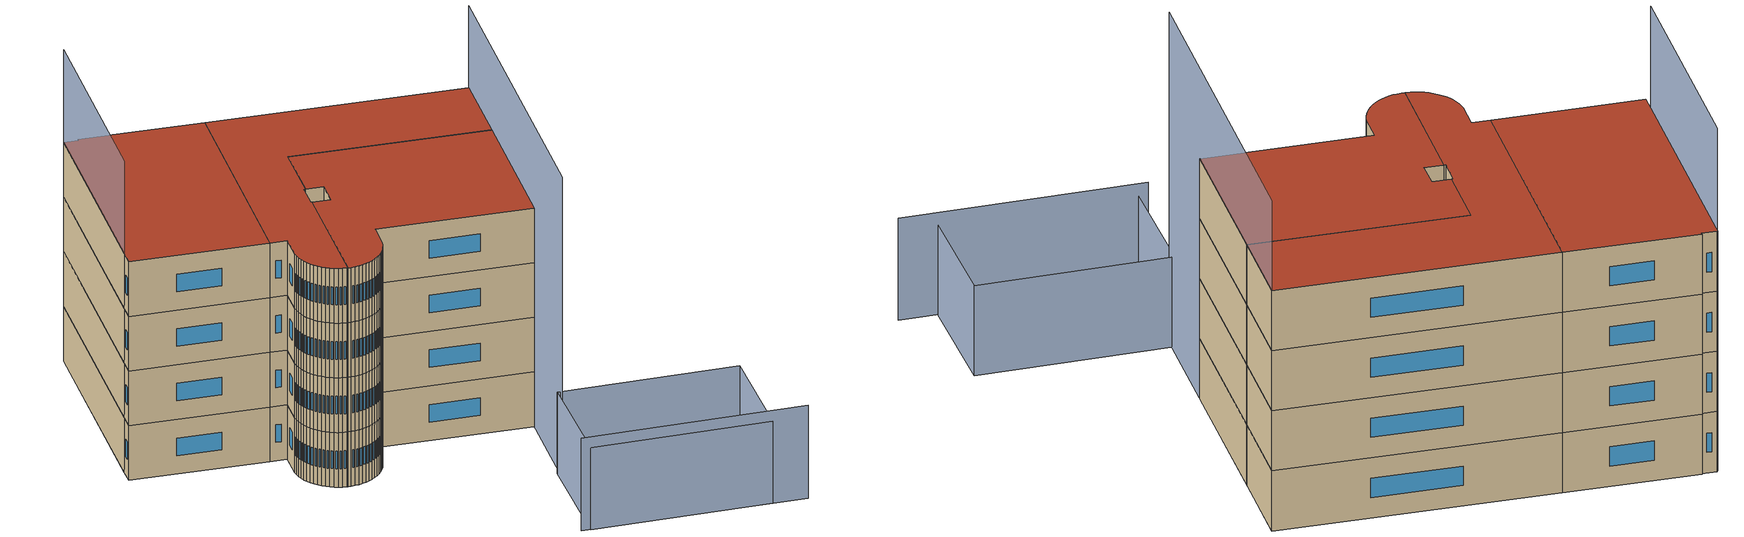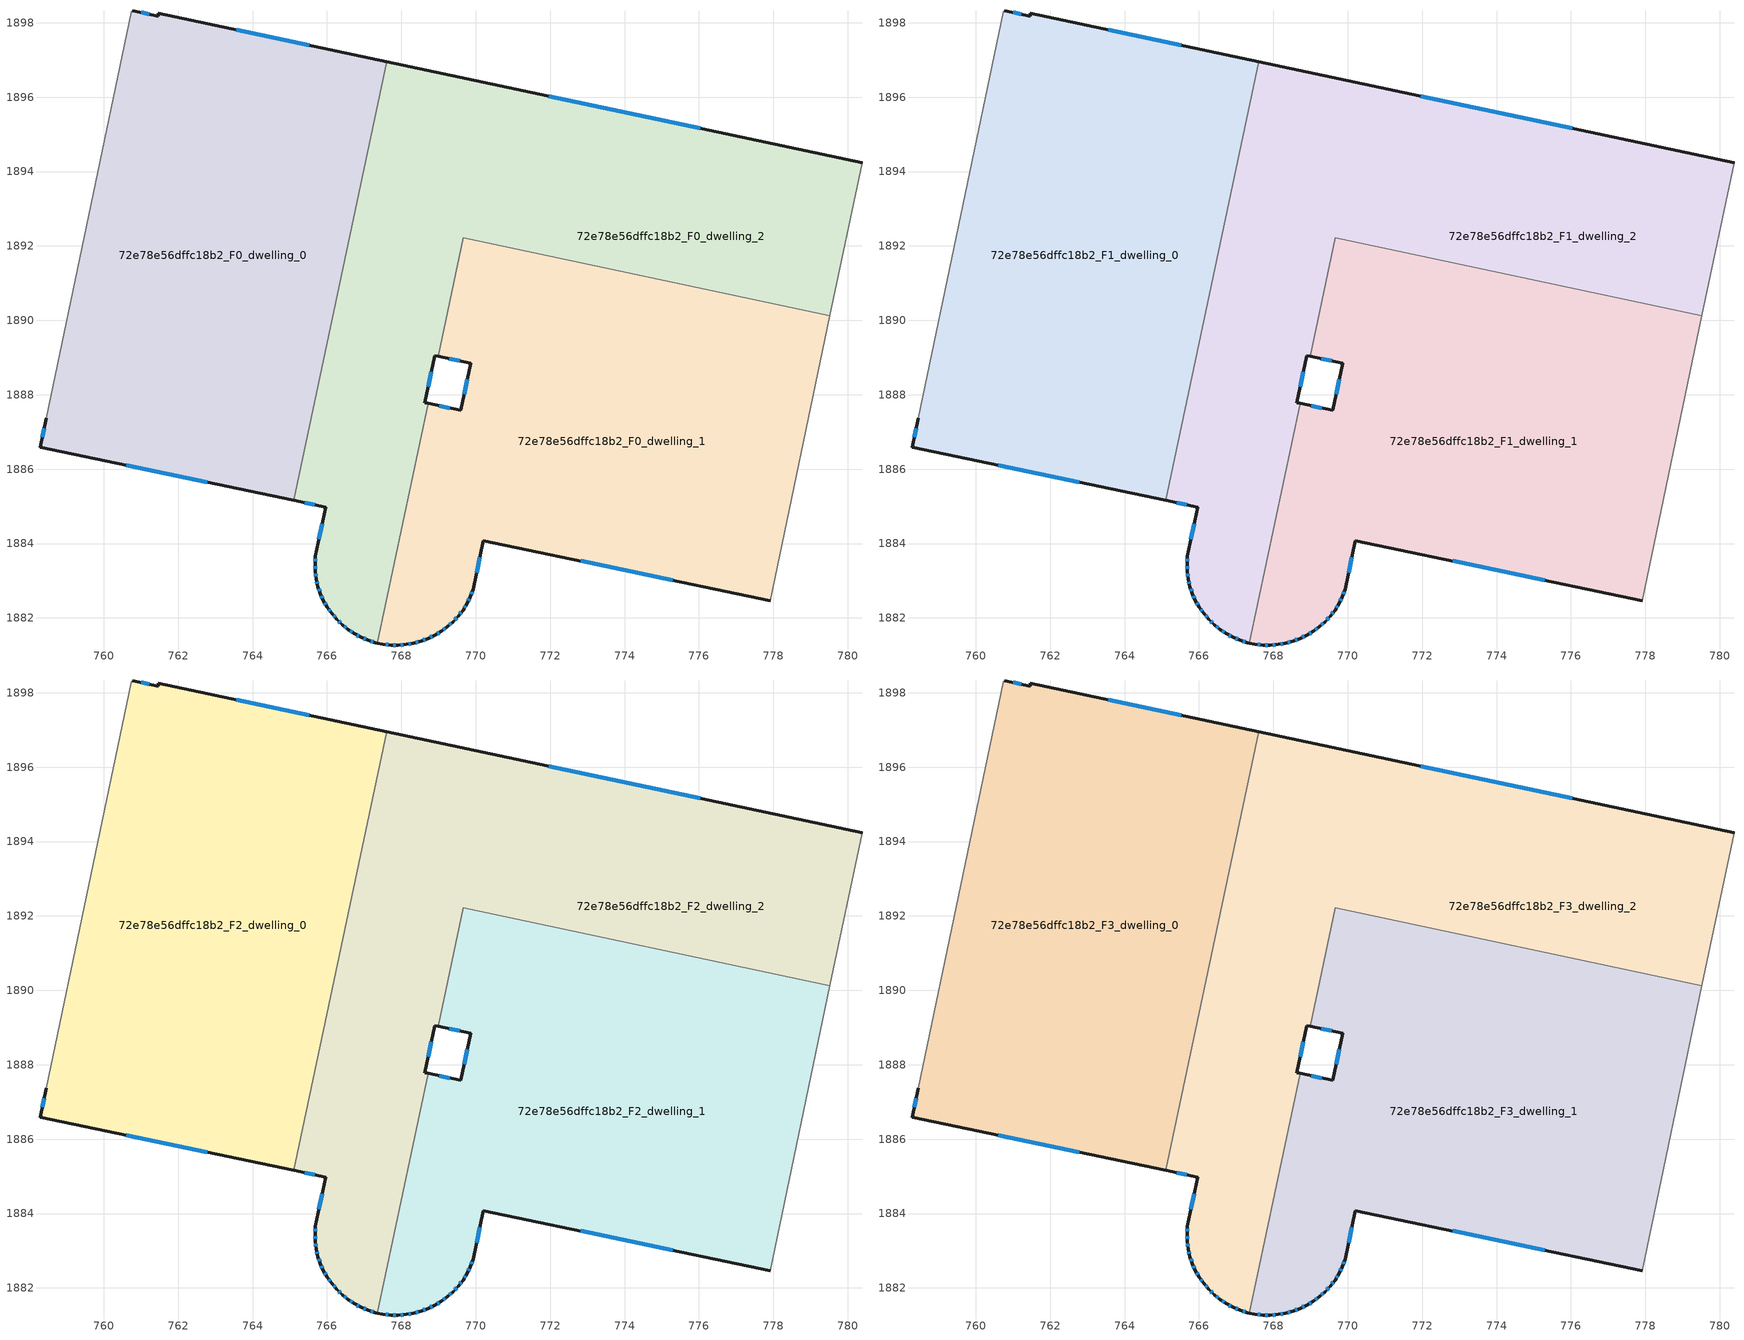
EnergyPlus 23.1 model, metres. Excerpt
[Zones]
72e78e56dffc18b2_F0_dwelling_0
 floor ground (EU_floor_Construction): 767.61,1896.95 765.11,1885.16 758.28,1886.59 758.45,1887.37 760.73,1898.28 760.78,1898.33 761.46,1898.18 761.47,1898.25 z0
 wall outside (EU_wall_Construction): 767.61,1896.95 761.47,1898.25 761.46,1898.18 760.78,1898.33 / 758.45,1887.37 758.28,1886.59 765.11,1885.16 z0:3
 wall adiabatic (EU_wall_Construction): 760.78,1898.33 760.73,1898.28 758.45,1887.37 z0:3
 wall to 72e78e56dffc18b2_F0_dwelling_2 (EU_wall_Construction): 765.11,1885.16 767.61,1896.95 z0:3
 window (EU_Window_Construction): 761.23,1898.23 761.01,1898.28 / 765.52,1897.39 763.56,1897.81 / 760.61,1886.11 762.79,1885.65 / 758.39,1887.1 758.34,1886.86 z1.02:1.98
72e78e56dffc18b2_F0_dwelling_1
 floor ground (EU_floor_Construction): 779.52,1890.13 777.91,1882.47 770.21,1884.08 769.93,1882.77 769.85,1882.58 769.77,1882.39 769.66,1882.21 769.53,1882.05 769.39,1881.9 769.24,1881.76 769.08,1881.64 768.9,1881.53 768.71,1881.45 768.52,1881.37 768.32,1881.32 768.12,1881.29 767.92,1881.26 767.71,1881.27 767.51,1881.29 767.35,1881.32 768.72,1887.76 769.59,1887.58 769.86,1888.84 768.99,1889.03 769.67,1892.22 z0
 wall outside (EU_wall_Construction): 767.35,1881.32 767.51,1881.29 767.71,1881.27 767.92,1881.26 768.12,1881.29 768.32,1881.32 768.52,1881.37 768.71,1881.45 768.9,1881.53 769.08,1881.64 769.24,1881.76 769.39,1881.9 769.53,1882.05 769.66,1882.21 769.77,1882.39 769.85,1882.58 769.93,1882.77 770.21,1884.08 777.91,1882.47 / 768.99,1889.03 769.86,1888.84 769.59,1887.58 768.72,1887.76 z0:3
 wall adiabatic (EU_wall_Construction): 777.91,1882.47 779.52,1890.13 z0:3
 wall to 72e78e56dffc18b2_F0_dwelling_2 (EU_wall_Construction): 779.52,1890.13 769.67,1892.22 768.99,1889.03 / 768.72,1887.76 767.35,1881.32 z0:3
 window (EU_Window_Construction): 769.8,1882.46 769.82,1882.51 / 769.7,1882.27 769.73,1882.33 / 769.58,1882.11 769.62,1882.16 / 769.44,1881.95 769.49,1882 / 769.29,1881.81 769.34,1881.85 / 769.13,1881.68 769.18,1881.72 / 768.96,1881.57 769.02,1881.6 / 768.78,1881.47 768.84,1881.5 / 768.59,1881.4 768.65,1881.42 / 768.39,1881.34 768.46,1881.35 / 768.19,1881.3 768.26,1881.31 / 767.99,1881.27 768.05,1881.28 / 767.78,1881.27 767.85,1881.26 / 767.58,1881.29 767.64,1881.28 / 769.3,1887.64 769.02,1887.7 / 769.77,1888.41 769.69,1888.01 / 769.29,1888.97 769.57,1888.91 / 772.83,1883.53 775.29,1883.02 / 770.02,1883.21 770.11,1883.63 / 769.88,1882.64 769.9,1882.7 z1.02:1.98
72e78e56dffc18b2_F0_dwelling_2
 floor ground (EU_floor_Construction): 780.39,1894.24 779.52,1890.13 769.67,1892.22 768.99,1889.03 768.9,1889.05 768.63,1887.78 768.72,1887.76 767.35,1881.32 767.3,1881.33 767.11,1881.4 766.92,1881.47 766.74,1881.57 766.57,1881.69 766.41,1881.82 766.26,1881.96 766.13,1882.12 766.01,1882.29 765.91,1882.47 765.82,1882.66 765.76,1882.84 765.71,1883.04 765.68,1883.25 765.68,1883.45 765.68,1883.66 765.96,1884.98 765.11,1885.16 767.61,1896.95 z0
 wall outside (EU_wall_Construction): 768.72,1887.76 768.63,1887.78 768.9,1889.05 768.99,1889.03 / 765.11,1885.16 765.96,1884.98 765.68,1883.66 765.68,1883.45 765.68,1883.25 765.71,1883.04 765.76,1882.84 765.82,1882.66 765.91,1882.47 766.01,1882.29 766.13,1882.12 766.26,1881.96 766.41,1881.82 766.57,1881.69 766.74,1881.57 766.92,1881.47 767.11,1881.4 767.3,1881.33 767.35,1881.32 / 780.39,1894.24 767.61,1896.95 z0:3
 wall adiabatic (EU_wall_Construction): 779.52,1890.13 780.39,1894.24 z0:3
 window (EU_Window_Construction): 768.72,1888.21 768.81,1888.62 / 767.18,1881.38 767.24,1881.35 / 766.99,1881.45 767.05,1881.42 / 766.8,1881.54 766.86,1881.51 / 766.63,1881.65 766.68,1881.61 / 766.46,1881.77 766.51,1881.73 / 766.31,1881.91 766.36,1881.87 / 766.18,1882.07 766.22,1882.02 / 766.05,1882.23 766.09,1882.18 / 765.94,1882.41 765.97,1882.35 / 765.85,1882.59 765.88,1882.53 / 765.78,1882.78 765.8,1882.72 / 765.73,1882.98 765.74,1882.91 / 765.69,1883.18 765.7,1883.11 / 765.68,1883.38 765.68,1883.32 / 765.68,1883.59 765.68,1883.52 / 765.87,1884.53 765.78,1884.11 / 765.4,1885.1 765.67,1885.04 / 776.04,1895.16 771.96,1896.03 z1.02:1.98
72e78e56dffc18b2_F1_dwelling_0
 floor to 72e78e56dffc18b2_F0_dwelling_0 (EU_floor_Construction): 767.61,1896.95 765.11,1885.16 758.28,1886.59 758.45,1887.37 760.73,1898.28 760.78,1898.33 761.46,1898.18 761.47,1898.25 z3
 wall outside (EU_wall_Construction): 767.61,1896.95 761.47,1898.25 761.46,1898.18 760.78,1898.33 / 758.45,1887.37 758.28,1886.59 765.11,1885.16 z3:6
 wall adiabatic (EU_wall_Construction): 760.78,1898.33 760.73,1898.28 758.45,1887.37 z3:6
 wall to 72e78e56dffc18b2_F1_dwelling_2 (EU_wall_Construction): 765.11,1885.16 767.61,1896.95 z3:6
 window (EU_Window_Construction): 761.23,1898.23 761.01,1898.28 / 765.52,1897.39 763.56,1897.81 / 760.61,1886.11 762.79,1885.65 / 758.39,1887.1 758.34,1886.86 z4.02:4.98
72e78e56dffc18b2_F1_dwelling_1
 floor to 72e78e56dffc18b2_F0_dwelling_1 (EU_floor_Construction): 779.52,1890.13 777.91,1882.47 770.21,1884.08 769.93,1882.77 769.85,1882.58 769.77,1882.39 769.66,1882.21 769.53,1882.05 769.39,1881.9 769.24,1881.76 769.08,1881.64 768.9,1881.53 768.71,1881.45 768.52,1881.37 768.32,1881.32 768.12,1881.29 767.92,1881.26 767.71,1881.27 767.5,1881.29 767.35,1881.32 768.72,1887.76 769.59,1887.58 769.86,1888.84 768.99,1889.03 769.67,1892.22 z3
 wall outside (EU_wall_Construction): 767.35,1881.32 767.51,1881.29 767.71,1881.27 767.92,1881.26 768.12,1881.29 768.32,1881.32 768.52,1881.37 768.71,1881.45 768.9,1881.53 769.08,1881.64 769.24,1881.76 769.39,1881.9 769.53,1882.05 769.66,1882.21 769.77,1882.39 769.85,1882.58 769.93,1882.77 770.21,1884.08 777.91,1882.47 / 768.99,1889.03 769.86,1888.84 769.59,1887.58 768.72,1887.76 z3:6
 wall adiabatic (EU_wall_Construction): 777.91,1882.47 779.52,1890.13 z3:6
 wall to 72e78e56dffc18b2_F1_dwelling_2 (EU_wall_Construction): 779.52,1890.13 769.67,1892.22 768.99,1889.03 / 768.72,1887.76 767.35,1881.32 z3:6
 window (EU_Window_Construction): 769.8,1882.46 769.82,1882.51 / 769.7,1882.27 769.73,1882.33 / 769.58,1882.11 769.62,1882.16 / 769.44,1881.95 769.49,1882 / 769.29,1881.81 769.34,1881.85 / 769.13,1881.68 769.18,1881.72 / 768.96,1881.57 769.02,1881.6 / 768.78,1881.47 768.84,1881.5 / 768.59,1881.4 768.65,1881.42 / 768.39,1881.34 768.46,1881.35 / 768.19,1881.3 768.26,1881.31 / 767.99,1881.27 768.05,1881.28 / 767.78,1881.27 767.85,1881.26 / 767.58,1881.29 767.64,1881.28 / 769.3,1887.64 769.02,1887.7 / 769.77,1888.41 769.69,1888.01 / 769.29,1888.97 769.57,1888.91 / 772.83,1883.53 775.29,1883.02 / 770.02,1883.21 770.11,1883.63 / 769.88,1882.64 769.9,1882.7 z4.02:4.98
72e78e56dffc18b2_F1_dwelling_2
 floor to 72e78e56dffc18b2_F0_dwelling_2 (EU_floor_Construction): 780.38,1894.24 779.52,1890.13 769.67,1892.22 768.99,1889.03 768.9,1889.05 768.63,1887.78 768.72,1887.76 767.35,1881.32 767.3,1881.33 767.11,1881.4 766.92,1881.47 766.74,1881.57 766.57,1881.69 766.41,1881.82 766.26,1881.96 766.13,1882.12 766.01,1882.29 765.9,1882.47 765.82,1882.66 765.76,1882.84 765.71,1883.04 765.68,1883.25 765.68,1883.45 765.68,1883.66 765.96,1884.98 765.11,1885.16 767.61,1896.95 z3
 wall outside (EU_wall_Construction): 768.72,1887.76 768.63,1887.78 768.9,1889.05 768.99,1889.03 / 765.11,1885.16 765.96,1884.98 765.68,1883.66 765.68,1883.45 765.68,1883.25 765.71,1883.04 765.76,1882.84 765.82,1882.66 765.91,1882.47 766.01,1882.29 766.13,1882.12 766.26,1881.96 766.41,1881.82 766.57,1881.69 766.74,1881.57 766.92,1881.47 767.11,1881.4 767.3,1881.33 767.35,1881.32 / 780.39,1894.24 767.61,1896.95 z3:6
 wall adiabatic (EU_wall_Construction): 779.52,1890.13 780.39,1894.24 z3:6
 window (EU_Window_Construction): 768.72,1888.21 768.81,1888.62 / 767.18,1881.38 767.24,1881.35 / 766.99,1881.45 767.05,1881.42 / 766.8,1881.54 766.86,1881.51 / 766.63,1881.65 766.68,1881.61 / 766.46,1881.77 766.51,1881.73 / 766.31,1881.91 766.36,1881.87 / 766.18,1882.07 766.22,1882.02 / 766.05,1882.23 766.09,1882.18 / 765.94,1882.41 765.97,1882.35 / 765.85,1882.59 765.88,1882.53 / 765.78,1882.78 765.8,1882.72 / 765.73,1882.98 765.74,1882.91 / 765.69,1883.18 765.7,1883.11 / 765.68,1883.38 765.68,1883.32 / 765.68,1883.59 765.68,1883.52 / 765.87,1884.53 765.78,1884.11 / 765.4,1885.1 765.67,1885.04 / 776.04,1895.16 771.96,1896.03 z4.02:4.98
72e78e56dffc18b2_F2_dwelling_0
 floor to 72e78e56dffc18b2_F1_dwelling_0 (EU_floor_Construction): 767.61,1896.95 765.11,1885.16 758.28,1886.59 758.45,1887.37 760.73,1898.28 760.78,1898.33 761.46,1898.18 761.47,1898.25 z6
 wall outside (EU_wall_Construction): 767.61,1896.95 761.47,1898.25 761.46,1898.18 760.78,1898.33 / 758.45,1887.37 758.28,1886.59 765.11,1885.16 z6:9
 wall adiabatic (EU_wall_Construction): 760.78,1898.33 760.73,1898.28 758.45,1887.37 z6:9
 wall to 72e78e56dffc18b2_F2_dwelling_2 (EU_wall_Construction): 765.11,1885.16 767.61,1896.95 z6:9
 window (EU_Window_Construction): 761.23,1898.23 761.01,1898.28 / 765.52,1897.39 763.56,1897.81 / 760.61,1886.11 762.79,1885.65 / 758.39,1887.1 758.34,1886.86 z7.02:7.98
72e78e56dffc18b2_F2_dwelling_1
 floor to 72e78e56dffc18b2_F1_dwelling_1 (EU_floor_Construction): 779.52,1890.13 777.91,1882.47 770.21,1884.08 769.93,1882.77 769.85,1882.58 769.77,1882.39 769.66,1882.21 769.53,1882.05 769.39,1881.9 769.24,1881.76 769.08,1881.64 768.9,1881.53 768.71,1881.45 768.52,1881.37 768.32,1881.32 768.12,1881.29 767.92,1881.26 767.71,1881.27 767.5,1881.29 767.35,1881.32 768.72,1887.76 769.59,1887.58 769.86,1888.84 768.99,1889.03 769.67,1892.22 z6
 wall outside (EU_wall_Construction): 767.35,1881.32 767.51,1881.29 767.71,1881.27 767.92,1881.26 768.12,1881.29 768.32,1881.32 768.52,1881.37 768.71,1881.45 768.9,1881.53 769.08,1881.64 769.24,1881.76 769.39,1881.9 769.53,1882.05 769.66,1882.21 769.77,1882.39 769.85,1882.58 769.93,1882.77 770.21,1884.08 777.91,1882.47 / 768.99,1889.03 769.86,1888.84 769.59,1887.58 768.72,1887.76 z6:9
 wall adiabatic (EU_wall_Construction): 777.91,1882.47 779.52,1890.13 z6:9
 wall to 72e78e56dffc18b2_F2_dwelling_2 (EU_wall_Construction): 779.52,1890.13 769.67,1892.22 768.99,1889.03 / 768.72,1887.76 767.35,1881.32 z6:9
 window (EU_Window_Construction): 769.8,1882.46 769.82,1882.51 / 769.7,1882.27 769.73,1882.33 / 769.58,1882.11 769.62,1882.16 / 769.44,1881.95 769.49,1882 / 769.29,1881.81 769.34,1881.85 / 769.13,1881.68 769.18,1881.72 / 768.96,1881.57 769.02,1881.6 / 768.78,1881.47 768.84,1881.5 / 768.59,1881.4 768.65,1881.42 / 768.39,1881.34 768.46,1881.35 / 768.19,1881.3 768.26,1881.31 / 767.99,1881.27 768.05,1881.28 / 767.78,1881.27 767.85,1881.26 / 767.58,1881.29 767.64,1881.28 / 769.3,1887.64 769.02,1887.7 / 769.77,1888.41 769.69,1888.01 / 769.29,1888.97 769.57,1888.91 / 772.83,1883.53 775.29,1883.02 / 770.02,1883.21 770.11,1883.63 / 769.88,1882.64 769.9,1882.7 z7.02:7.98
72e78e56dffc18b2_F2_dwelling_2
 floor to 72e78e56dffc18b2_F1_dwelling_2 (EU_floor_Construction): 780.38,1894.24 779.52,1890.13 769.67,1892.22 768.99,1889.03 768.9,1889.05 768.63,1887.78 768.72,1887.76 767.35,1881.32 767.3,1881.33 767.11,1881.4 766.92,1881.47 766.74,1881.57 766.57,1881.69 766.41,1881.82 766.26,1881.96 766.13,1882.12 766.01,1882.29 765.9,1882.47 765.82,1882.66 765.76,1882.84 765.71,1883.04 765.68,1883.25 765.68,1883.45 765.68,1883.66 765.96,1884.98 765.11,1885.16 767.61,1896.95 z6
 wall outside (EU_wall_Construction): 768.72,1887.76 768.63,1887.78 768.9,1889.05 768.99,1889.03 / 765.11,1885.16 765.96,1884.98 765.68,1883.66 765.68,1883.45 765.68,1883.25 765.71,1883.04 765.76,1882.84 765.82,1882.66 765.91,1882.47 766.01,1882.29 766.13,1882.12 766.26,1881.96 766.41,1881.82 766.57,1881.69 766.74,1881.57 766.92,1881.47 767.11,1881.4 767.3,1881.33 767.35,1881.32 / 780.39,1894.24 767.61,1896.95 z6:9
 wall adiabatic (EU_wall_Construction): 779.52,1890.13 780.39,1894.24 z6:9
 window (EU_Window_Construction): 768.72,1888.21 768.81,1888.62 / 767.18,1881.38 767.24,1881.35 / 766.99,1881.45 767.05,1881.42 / 766.8,1881.54 766.86,1881.51 / 766.63,1881.65 766.68,1881.61 / 766.46,1881.77 766.51,1881.73 / 766.31,1881.91 766.36,1881.87 / 766.18,1882.07 766.22,1882.02 / 766.05,1882.23 766.09,1882.18 / 765.94,1882.41 765.97,1882.35 / 765.85,1882.59 765.88,1882.53 / 765.78,1882.78 765.8,1882.72 / 765.73,1882.98 765.74,1882.91 / 765.69,1883.18 765.7,1883.11 / 765.68,1883.38 765.68,1883.32 / 765.68,1883.59 765.68,1883.52 / 765.87,1884.53 765.78,1884.11 / 765.4,1885.1 765.67,1885.04 / 776.04,1895.16 771.96,1896.03 z7.02:7.98
72e78e56dffc18b2_F3_dwelling_0
 floor to 72e78e56dffc18b2_F2_dwelling_0 (EU_floor_Construction): 767.61,1896.95 765.11,1885.16 758.28,1886.59 758.45,1887.37 760.73,1898.28 760.78,1898.33 761.46,1898.18 761.47,1898.25 z9
 wall outside (EU_wall_Construction): 767.61,1896.95 761.47,1898.25 761.46,1898.18 760.78,1898.33 / 758.45,1887.37 758.28,1886.59 765.11,1885.16 z9:12
 wall adiabatic (EU_wall_Construction): 760.78,1898.33 760.73,1898.28 758.45,1887.37 z9:12
 wall to 72e78e56dffc18b2_F3_dwelling_2 (EU_wall_Construction): 765.11,1885.16 767.61,1896.95 z9:12
 window (EU_Window_Construction): 761.23,1898.23 761.01,1898.28 / 765.52,1897.39 763.56,1897.81 / 760.61,1886.11 762.79,1885.65 / 758.39,1887.1 758.34,1886.86 z10.02:10.98
 roof outside (EU_roof_Construction): 765.11,1885.16 767.61,1896.95 761.47,1898.25 761.46,1898.18 760.78,1898.33 760.73,1898.28 758.45,1887.37 758.28,1886.59 z12
72e78e56dffc18b2_F3_dwelling_1
 floor to 72e78e56dffc18b2_F2_dwelling_1 (EU_floor_Construction): 779.52,1890.13 777.91,1882.47 770.21,1884.08 769.93,1882.77 769.85,1882.58 769.77,1882.39 769.66,1882.21 769.53,1882.05 769.39,1881.9 769.24,1881.76 769.08,1881.64 768.9,1881.53 768.71,1881.45 768.52,1881.37 768.32,1881.32 768.12,1881.29 767.92,1881.26 767.71,1881.27 767.5,1881.29 767.35,1881.32 768.72,1887.76 769.59,1887.58 769.86,1888.84 768.99,1889.03 769.67,1892.22 z9
 wall outside (EU_wall_Construction): 767.35,1881.32 767.51,1881.29 767.71,1881.27 767.92,1881.26 768.12,1881.29 768.32,1881.32 768.52,1881.37 768.71,1881.45 768.9,1881.53 769.08,1881.64 769.24,1881.76 769.39,1881.9 769.53,1882.05 769.66,1882.21 769.77,1882.39 769.85,1882.58 769.93,1882.77 770.21,1884.08 777.91,1882.47 / 768.99,1889.03 769.86,1888.84 769.59,1887.58 768.72,1887.76 z9:12
 wall adiabatic (EU_wall_Construction): 777.91,1882.47 779.52,1890.13 z9:12
 wall to 72e78e56dffc18b2_F3_dwelling_2 (EU_wall_Construction): 779.52,1890.13 769.67,1892.22 768.99,1889.03 / 768.72,1887.76 767.35,1881.32 z9:12
 window (EU_Window_Construction): 769.8,1882.46 769.82,1882.51 / 769.7,1882.27 769.73,1882.33 / 769.58,1882.11 769.62,1882.16 / 769.44,1881.95 769.49,1882 / 769.29,1881.81 769.34,1881.85 / 769.13,1881.68 769.18,1881.72 / 768.96,1881.57 769.02,1881.6 / 768.78,1881.47 768.84,1881.5 / 768.59,1881.4 768.65,1881.42 / 768.39,1881.34 768.46,1881.35 / 768.19,1881.3 768.26,1881.31 / 767.99,1881.27 768.05,1881.28 / 767.78,1881.27 767.85,1881.26 / 767.58,1881.29 767.64,1881.28 / 769.3,1887.64 769.02,1887.7 / 769.77,1888.41 769.69,1888.01 / 769.29,1888.97 769.57,1888.91 / 772.83,1883.53 775.29,1883.02 / 770.02,1883.21 770.11,1883.63 / 769.88,1882.64 769.9,1882.7 z10.02:10.98
 roof outside (EU_roof_Construction): 777.91,1882.47 779.52,1890.13 769.67,1892.22 768.99,1889.03 769.86,1888.84 769.59,1887.58 768.72,1887.76 767.35,1881.32 767.51,1881.29 767.71,1881.27 767.92,1881.26 768.12,1881.29 768.32,1881.32 768.52,1881.37 768.71,1881.45 768.9,1881.53 769.08,1881.64 769.24,1881.76 769.39,1881.9 769.53,1882.05 769.66,1882.21 769.77,1882.39 769.85,1882.58 769.93,1882.77 770.21,1884.08 z12
72e78e56dffc18b2_F3_dwelling_2
 floor to 72e78e56dffc18b2_F2_dwelling_2 (EU_floor_Construction): 780.38,1894.24 779.52,1890.13 769.67,1892.22 768.99,1889.03 768.9,1889.05 768.63,1887.78 768.72,1887.76 767.35,1881.32 767.3,1881.33 767.11,1881.4 766.92,1881.47 766.74,1881.57 766.57,1881.69 766.41,1881.82 766.26,1881.96 766.13,1882.12 766.01,1882.29 765.9,1882.47 765.82,1882.66 765.76,1882.84 765.71,1883.04 765.68,1883.25 765.68,1883.45 765.68,1883.66 765.96,1884.98 765.11,1885.16 767.61,1896.95 z9
 wall outside (EU_wall_Construction): 768.72,1887.76 768.63,1887.78 768.9,1889.05 768.99,1889.03 / 765.11,1885.16 765.96,1884.98 765.68,1883.66 765.68,1883.45 765.68,1883.25 765.71,1883.04 765.76,1882.84 765.82,1882.66 765.91,1882.47 766.01,1882.29 766.13,1882.12 766.26,1881.96 766.41,1881.82 766.57,1881.69 766.74,1881.57 766.92,1881.47 767.11,1881.4 767.3,1881.33 767.35,1881.32 / 780.39,1894.24 767.61,1896.95 z9:12
 wall adiabatic (EU_wall_Construction): 779.52,1890.13 780.39,1894.24 z9:12
 window (EU_Window_Construction): 768.72,1888.21 768.81,1888.62 / 767.18,1881.38 767.24,1881.35 / 766.99,1881.45 767.05,1881.42 / 766.8,1881.54 766.86,1881.51 / 766.63,1881.65 766.68,1881.61 / 766.46,1881.77 766.51,1881.73 / 766.31,1881.91 766.36,1881.87 / 766.18,1882.07 766.22,1882.02 / 766.05,1882.23 766.09,1882.18 / 765.94,1882.41 765.97,1882.35 / 765.85,1882.59 765.88,1882.53 / 765.78,1882.78 765.8,1882.72 / 765.73,1882.98 765.74,1882.91 / 765.69,1883.18 765.7,1883.11 / 765.68,1883.38 765.68,1883.32 / 765.68,1883.59 765.68,1883.52 / 765.87,1884.53 765.78,1884.11 / 765.4,1885.1 765.67,1885.04 / 776.04,1895.16 771.96,1896.03 z10.02:10.98
 roof outside (EU_roof_Construction): 779.52,1890.13 780.39,1894.24 767.61,1896.95 765.11,1885.16 765.96,1884.98 765.68,1883.66 765.68,1883.45 765.68,1883.25 765.71,1883.04 765.76,1882.84 765.82,1882.66 765.91,1882.47 766.01,1882.29 766.13,1882.12 766.26,1881.96 766.41,1881.82 766.57,1881.69 766.74,1881.57 766.92,1881.47 767.11,1881.4 767.3,1881.33 767.35,1881.32 768.72,1887.76 768.63,1887.78 768.9,1889.05 768.99,1889.03 769.67,1892.22 z12
shading: 775.34,1872.45 786.45,1870.39 z0:5.1; 776.82,1877.88 785.74,1876.22 / 785.74,1876.22 784.71,1870.71 / 784.71,1870.71 775.79,1872.37 / 775.79,1872.37 776.82,1877.88 z0:4.5; 776.86,1877.46 780.39,1894.24 z0:16.5; 760.75,1898.28 758.45,1887.37 z0:17.1
[Building]
EU S2 Campaign: North Axis=0; Terrain=City; Solar Distribution=FullExterior
[Site:Location]
Vienna: Latitude=48; Longitude=16.5; Time Zone=1; Elevation=183
[SizingPeriod:WeatherFileDays]
AnnualSizingPeriod: Begin Month=1; Begin Day of Month=1; End Month=12; End Day of Month=31; Day of Week for Start Day=Monday; Use Weather File Daylight Saving Period=No; Use Weather File Rain and Snow Indicators=No
[MATERIAL]
EU_InternalMass_Material: Roughness=MediumRough; Thickness=0.1; Conductivity=1; Density=1800; Specific Heat=900; Thermal Absorptance=0.9; Solar Absorptance=0.7; Visible Absorptance=0.7
[MATERIAL:NOMASS] Roughness=MediumRough; Thermal Absorptance=0.9; Solar Absorptance=0.7; Visible Absorptance=0.7
Name | Thermal Resistance
EU_wall_NoMass | 0.942466
EU_roof_NoMass | 0.551687
EU_floor_NoMass | 0.66527
[WINDOWMATERIAL:SIMPLEGLAZINGSYSTEM]
EU_Window_SimpleGlazing: UFactor=2.03367; Solar Heat Gain Coefficient=0.65; Visible Transmittance=0.65
[CONSTRUCTION]
EU_wall_Construction: EU_wall_NoMass
EU_roof_Construction: EU_roof_NoMass
EU_floor_Construction: EU_floor_NoMass
EU_Window_Construction: EU_Window_SimpleGlazing
EU_InternalMass_Construction: EU_InternalMass_Material
[ZONE] Type=1; Multiplier=1; Ceiling Height=autocalculate; Floor Area=autocalculate; Part of Total Floor Area=Yes
Name | Volume
72e78e56dffc18b2_F0_dwelling_0 | 252.631
72e78e56dffc18b2_F1_dwelling_0; 72e78e56dffc18b2_F2_dwelling_0; 72e78e56dffc18b2_F3_dwelling_0 | 252.63
72e78e56dffc18b2_F0_dwelling_1; 72e78e56dffc18b2_F1_dwelling_1; 72e78e56dffc18b2_F2_dwelling_1; 72e78e56dffc18b2_F3_dwelling_1 | 252.628
72e78e56dffc18b2_F0_dwelling_2 | 252.604
72e78e56dffc18b2_F1_dwelling_2; 72e78e56dffc18b2_F2_dwelling_2; 72e78e56dffc18b2_F3_dwelling_2 | 252.602
[INTERNALMASS] Construction=EU_InternalMass_Construction
Name | Zone or ZoneList | Surface Area
72e78e56dffc18b2_F0_dwelling_0_EU_InternalMass | 72e78e56dffc18b2_F0_dwelling_0 | 84.2086
72e78e56dffc18b2_F0_dwelling_1_EU_InternalMass | 72e78e56dffc18b2_F0_dwelling_1 | 84.2097
72e78e56dffc18b2_F0_dwelling_2_EU_InternalMass | 72e78e56dffc18b2_F0_dwelling_2 | 84.2014
72e78e56dffc18b2_F1_dwelling_0_EU_InternalMass | 72e78e56dffc18b2_F1_dwelling_0 | 84.2086
72e78e56dffc18b2_F1_dwelling_1_EU_InternalMass | 72e78e56dffc18b2_F1_dwelling_1 | 84.2097
72e78e56dffc18b2_F1_dwelling_2_EU_InternalMass | 72e78e56dffc18b2_F1_dwelling_2 | 84.2014
72e78e56dffc18b2_F2_dwelling_0_EU_InternalMass | 72e78e56dffc18b2_F2_dwelling_0 | 84.2086
72e78e56dffc18b2_F2_dwelling_1_EU_InternalMass | 72e78e56dffc18b2_F2_dwelling_1 | 84.2097
72e78e56dffc18b2_F2_dwelling_2_EU_InternalMass | 72e78e56dffc18b2_F2_dwelling_2 | 84.2014
72e78e56dffc18b2_F3_dwelling_0_EU_InternalMass | 72e78e56dffc18b2_F3_dwelling_0 | 84.2086
72e78e56dffc18b2_F3_dwelling_1_EU_InternalMass | 72e78e56dffc18b2_F3_dwelling_1 | 84.2097
72e78e56dffc18b2_F3_dwelling_2_EU_InternalMass | 72e78e56dffc18b2_F3_dwelling_2 | 84.2014
[OTHEREQUIPMENT] Fuel Type=Electricity; Design Level Calculation Method=Watts/Area; Power per Zone Floor Area=1; Fraction Latent=0; Fraction Radiant=0; Fraction Lost=0; Carbon Dioxide Generation Rate=0; EndUse Subcategory=EU_Step8_InternalGains
Name | Zone or ZoneList or Space or SpaceList | Schedule
EU_Step8_InternalGain_72e78e56dffc18b2_F0_dwelling_0_f000 | 72e78e56dffc18b2_F0_dwelling_0 | EU_Step8_GainSchedule_72e78e56dffc18b2_F0_dwelling_0_f000
EU_Step8_InternalGain_72e78e56dffc18b2_F0_dwelling_1_f000 | 72e78e56dffc18b2_F0_dwelling_1 | EU_Step8_GainSchedule_72e78e56dffc18b2_F0_dwelling_1_f000
EU_Step8_InternalGain_72e78e56dffc18b2_F0_dwelling_2_f000 | 72e78e56dffc18b2_F0_dwelling_2 | EU_Step8_GainSchedule_72e78e56dffc18b2_F0_dwelling_2_f000
EU_Step8_InternalGain_72e78e56dffc18b2_F1_dwelling_0_f000 | 72e78e56dffc18b2_F1_dwelling_0 | EU_Step8_GainSchedule_72e78e56dffc18b2_F1_dwelling_0_f000
EU_Step8_InternalGain_72e78e56dffc18b2_F1_dwelling_1_f000 | 72e78e56dffc18b2_F1_dwelling_1 | EU_Step8_GainSchedule_72e78e56dffc18b2_F1_dwelling_1_f000
EU_Step8_InternalGain_72e78e56dffc18b2_F1_dwelling_2_f000 | 72e78e56dffc18b2_F1_dwelling_2 | EU_Step8_GainSchedule_72e78e56dffc18b2_F1_dwelling_2_f000
EU_Step8_InternalGain_72e78e56dffc18b2_F2_dwelling_0_f000 | 72e78e56dffc18b2_F2_dwelling_0 | EU_Step8_GainSchedule_72e78e56dffc18b2_F2_dwelling_0_f000
EU_Step8_InternalGain_72e78e56dffc18b2_F2_dwelling_1_f000 | 72e78e56dffc18b2_F2_dwelling_1 | EU_Step8_GainSchedule_72e78e56dffc18b2_F2_dwelling_1_f000
EU_Step8_InternalGain_72e78e56dffc18b2_F2_dwelling_2_f000 | 72e78e56dffc18b2_F2_dwelling_2 | EU_Step8_GainSchedule_72e78e56dffc18b2_F2_dwelling_2_f000
EU_Step8_InternalGain_72e78e56dffc18b2_F3_dwelling_0_f000 | 72e78e56dffc18b2_F3_dwelling_0 | EU_Step8_GainSchedule_72e78e56dffc18b2_F3_dwelling_0_f000
EU_Step8_InternalGain_72e78e56dffc18b2_F3_dwelling_1_f000 | 72e78e56dffc18b2_F3_dwelling_1 | EU_Step8_GainSchedule_72e78e56dffc18b2_F3_dwelling_1_f000
EU_Step8_InternalGain_72e78e56dffc18b2_F3_dwelling_2_f000 | 72e78e56dffc18b2_F3_dwelling_2 | EU_Step8_GainSchedule_72e78e56dffc18b2_F3_dwelling_2_f000
[ZONEVENTILATION:DESIGNFLOWRATE] Schedule=EU_AlwaysOn; Design Flow Rate Calculation Method=AirChanges/Hour; Air Changes per Hour=0.530523; Ventilation Type=Natural; Fan Pressure Rise=0; Fan Total Efficiency=1; Constant Term Coefficient=1; Temperature Term Coefficient=0; Velocity Term Coefficient=0; Velocity Squared Term Coefficient=0; Minimum Indoor Temperature=-100; Maximum Indoor Temperature=100; Delta Temperature=-100; Minimum Outdoor Temperature=-100; Maximum Outdoor Temperature=100; Maximum Wind Speed=40
Name | Zone or ZoneList or Space or SpaceList
EU_ConstantAir_72e78e56dffc18b2_F0_dwelling_0 | 72e78e56dffc18b2_F0_dwelling_0
EU_ConstantAir_72e78e56dffc18b2_F0_dwelling_1 | 72e78e56dffc18b2_F0_dwelling_1
EU_ConstantAir_72e78e56dffc18b2_F0_dwelling_2 | 72e78e56dffc18b2_F0_dwelling_2
EU_ConstantAir_72e78e56dffc18b2_F1_dwelling_0 | 72e78e56dffc18b2_F1_dwelling_0
EU_ConstantAir_72e78e56dffc18b2_F1_dwelling_1 | 72e78e56dffc18b2_F1_dwelling_1
EU_ConstantAir_72e78e56dffc18b2_F1_dwelling_2 | 72e78e56dffc18b2_F1_dwelling_2
EU_ConstantAir_72e78e56dffc18b2_F2_dwelling_0 | 72e78e56dffc18b2_F2_dwelling_0
EU_ConstantAir_72e78e56dffc18b2_F2_dwelling_1 | 72e78e56dffc18b2_F2_dwelling_1
EU_ConstantAir_72e78e56dffc18b2_F2_dwelling_2 | 72e78e56dffc18b2_F2_dwelling_2
EU_ConstantAir_72e78e56dffc18b2_F3_dwelling_0 | 72e78e56dffc18b2_F3_dwelling_0
EU_ConstantAir_72e78e56dffc18b2_F3_dwelling_1 | 72e78e56dffc18b2_F3_dwelling_1
EU_ConstantAir_72e78e56dffc18b2_F3_dwelling_2 | 72e78e56dffc18b2_F3_dwelling_2
[HVACTEMPLATE:THERMOSTAT] Constant Heating Setpoint=20; Constant Cooling Setpoint=50
EU_HeatOnly_72e78e56dffc18b2_F0_dwelling_0; EU_HeatOnly_72e78e56dffc18b2_F0_dwelling_1; EU_HeatOnly_72e78e56dffc18b2_F0_dwelling_2; EU_HeatOnly_72e78e56dffc18b2_F1_dwelling_0; EU_HeatOnly_72e78e56dffc18b2_F1_dwelling_1; EU_HeatOnly_72e78e56dffc18b2_F1_dwelling_2; EU_HeatOnly_72e78e56dffc18b2_F2_dwelling_0; EU_HeatOnly_72e78e56dffc18b2_F2_dwelling_1; EU_HeatOnly_72e78e56dffc18b2_F2_dwelling_2; EU_HeatOnly_72e78e56dffc18b2_F3_dwelling_0; EU_HeatOnly_72e78e56dffc18b2_F3_dwelling_1; EU_HeatOnly_72e78e56dffc18b2_F3_dwelling_2
[HVACTEMPLATE:ZONE:IDEALLOADSAIRSYSTEM] System Availability Schedule=EU_AlwaysOn; Maximum Heating Supply Air Temperature=50; Minimum Cooling Supply Air Temperature=13; Maximum Heating Supply Air Humidity Ratio=0.0156; Minimum Cooling Supply Air Humidity Ratio=0.0077; Heating Limit=NoLimit; Cooling Limit=NoLimit; Heating Availability Schedule=EU_AlwaysOn; Cooling Availability Schedule=EU_CoolingOff; Dehumidification Control Type=ConstantSensibleHeatRatio; Cooling Sensible Heat Ratio=0.7; Dehumidification Setpoint=60; Humidification Control Type=None; Humidification Setpoint=30; Outdoor Air Method=None; Outdoor Air Flow Rate per Person=0.00944; Outdoor Air Flow Rate per Zone Floor Area=0; Outdoor Air Flow Rate per Zone=0; Demand Controlled Ventilation Type=None; Outdoor Air Economizer Type=NoEconomizer; Heat Recovery Type=None; Sensible Heat Recovery Effectiveness=0.7; Latent Heat Recovery Effectiveness=0.65
Name | Template Thermostat
72e78e56dffc18b2_F0_dwelling_0 | EU_HeatOnly_72e78e56dffc18b2_F0_dwelling_0
72e78e56dffc18b2_F0_dwelling_1 | EU_HeatOnly_72e78e56dffc18b2_F0_dwelling_1
72e78e56dffc18b2_F0_dwelling_2 | EU_HeatOnly_72e78e56dffc18b2_F0_dwelling_2
72e78e56dffc18b2_F1_dwelling_0 | EU_HeatOnly_72e78e56dffc18b2_F1_dwelling_0
72e78e56dffc18b2_F1_dwelling_1 | EU_HeatOnly_72e78e56dffc18b2_F1_dwelling_1
72e78e56dffc18b2_F1_dwelling_2 | EU_HeatOnly_72e78e56dffc18b2_F1_dwelling_2
72e78e56dffc18b2_F2_dwelling_0 | EU_HeatOnly_72e78e56dffc18b2_F2_dwelling_0
72e78e56dffc18b2_F2_dwelling_1 | EU_HeatOnly_72e78e56dffc18b2_F2_dwelling_1
72e78e56dffc18b2_F2_dwelling_2 | EU_HeatOnly_72e78e56dffc18b2_F2_dwelling_2
72e78e56dffc18b2_F3_dwelling_0 | EU_HeatOnly_72e78e56dffc18b2_F3_dwelling_0
72e78e56dffc18b2_F3_dwelling_1 | EU_HeatOnly_72e78e56dffc18b2_F3_dwelling_1
72e78e56dffc18b2_F3_dwelling_2 | EU_HeatOnly_72e78e56dffc18b2_F3_dwelling_2
[SIZING:ZONE] Zone Cooling Design Supply Air Temperature Input Method=SupplyAirTemperature; Zone Cooling Design Supply Air Temperature=13; Zone Heating Design Supply Air Temperature Input Method=SupplyAirTemperature; Zone Heating Design Supply Air Temperature=50; Zone Cooling Design Supply Air Humidity Ratio=0.008; Zone Heating Design Supply Air Humidity Ratio=0.008; Cooling Design Air Flow Method=DesignDay; Cooling Design Air Flow Rate=0; Cooling Minimum Air Flow per Zone Floor Area=0.000762; Cooling Minimum Air Flow=0; Cooling Minimum Air Flow Fraction=0.2; Heating Design Air Flow Method=DesignDay; Heating Design Air Flow Rate=0; Heating Maximum Air Flow per Zone Floor Area=0.002032; Heating Maximum Air Flow=0.141576; Heating Maximum Air Flow Fraction=0.3; Account for Dedicated Outdoor Air System=No; Dedicated Outdoor Air System Control Strategy=NeutralSupplyAir; Dedicated Outdoor Air Low Setpoint Temperature for Design=autosize; Dedicated Outdoor Air High Setpoint Temperature for Design=autosize; Zone Load Sizing Method=Sensible Load Only No Latent Load; Zone Latent Cooling Design Supply Air Humidity Ratio Input Method=HumidityRatioDifference; Zone Cooling Design Supply Air Humidity Ratio Difference=0.005; Zone Latent Heating Design Supply Air Humidity Ratio Input Method=HumidityRatioDifference; Zone Humidification Design Supply Air Humidity Ratio Difference=0.005
72e78e56dffc18b2_F0_dwelling_0; 72e78e56dffc18b2_F0_dwelling_1; 72e78e56dffc18b2_F0_dwelling_2; 72e78e56dffc18b2_F1_dwelling_0; 72e78e56dffc18b2_F1_dwelling_1; 72e78e56dffc18b2_F1_dwelling_2; 72e78e56dffc18b2_F2_dwelling_0; 72e78e56dffc18b2_F2_dwelling_1; 72e78e56dffc18b2_F2_dwelling_2; 72e78e56dffc18b2_F3_dwelling_0; 72e78e56dffc18b2_F3_dwelling_1; 72e78e56dffc18b2_F3_dwelling_2
[SCHEDULE:CONSTANT]
Name | Hourly Value
EU_AlwaysOn | 1
EU_CoolingOff | 0
[SCHEDULE:FILE] Column Number=1; Rows to Skip at Top=0; Number of Hours of Data=8760; Column Separator=Comma; Interpolate to Timestep=No; Minutes per Item=60; Adjust Schedule for Daylight Savings=Yes
Name | File
EU_Step8_GainSchedule_72e78e56dffc18b2_F0_dwelling_0_f000 | ../../schedules/72e78e56dffc18b2/72e78e56dffc18b2_F0_dwelling_0_f000_gain.csv
EU_Step8_GainSchedule_72e78e56dffc18b2_F0_dwelling_1_f000 | ../../schedules/72e78e56dffc18b2/72e78e56dffc18b2_F0_dwelling_1_f000_gain.csv
EU_Step8_GainSchedule_72e78e56dffc18b2_F0_dwelling_2_f000 | ../../schedules/72e78e56dffc18b2/72e78e56dffc18b2_F0_dwelling_2_f000_gain.csv
EU_Step8_GainSchedule_72e78e56dffc18b2_F1_dwelling_0_f000 | ../../schedules/72e78e56dffc18b2/72e78e56dffc18b2_F1_dwelling_0_f000_gain.csv
EU_Step8_GainSchedule_72e78e56dffc18b2_F1_dwelling_1_f000 | ../../schedules/72e78e56dffc18b2/72e78e56dffc18b2_F1_dwelling_1_f000_gain.csv
EU_Step8_GainSchedule_72e78e56dffc18b2_F1_dwelling_2_f000 | ../../schedules/72e78e56dffc18b2/72e78e56dffc18b2_F1_dwelling_2_f000_gain.csv
EU_Step8_GainSchedule_72e78e56dffc18b2_F2_dwelling_0_f000 | ../../schedules/72e78e56dffc18b2/72e78e56dffc18b2_F2_dwelling_0_f000_gain.csv
EU_Step8_GainSchedule_72e78e56dffc18b2_F2_dwelling_1_f000 | ../../schedules/72e78e56dffc18b2/72e78e56dffc18b2_F2_dwelling_1_f000_gain.csv
EU_Step8_GainSchedule_72e78e56dffc18b2_F2_dwelling_2_f000 | ../../schedules/72e78e56dffc18b2/72e78e56dffc18b2_F2_dwelling_2_f000_gain.csv
EU_Step8_GainSchedule_72e78e56dffc18b2_F3_dwelling_0_f000 | ../../schedules/72e78e56dffc18b2/72e78e56dffc18b2_F3_dwelling_0_f000_gain.csv
EU_Step8_GainSchedule_72e78e56dffc18b2_F3_dwelling_1_f000 | ../../schedules/72e78e56dffc18b2/72e78e56dffc18b2_F3_dwelling_1_f000_gain.csv
EU_Step8_GainSchedule_72e78e56dffc18b2_F3_dwelling_2_f000 | ../../schedules/72e78e56dffc18b2/72e78e56dffc18b2_F3_dwelling_2_f000_gain.csv
